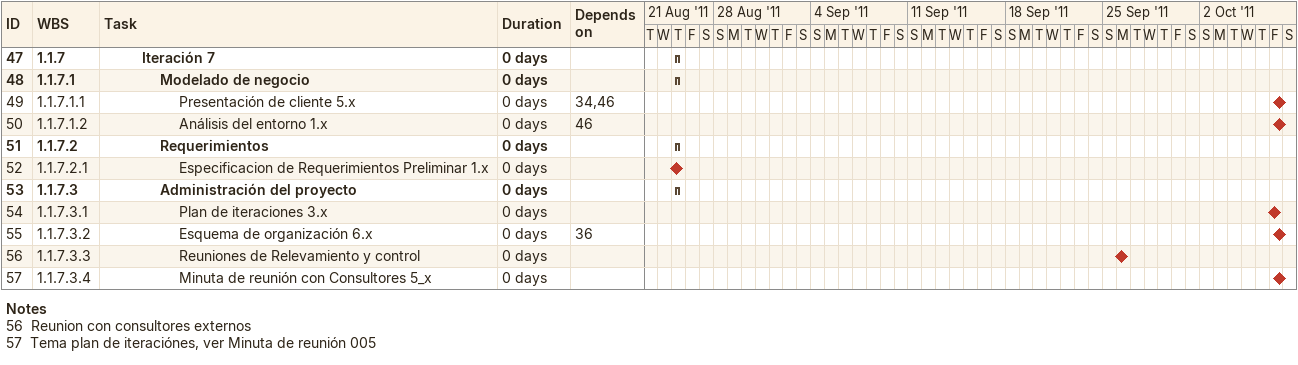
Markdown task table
| ID | WBS | Task | Duration | Start | Finish | Predecessors |
|---|---|---|---|---|---|---|
| 47 | 1.1.7 | **Iteración 7** | 0d | 2011-08-25 | 2011-08-25 |  |
| 48 | 1.1.7.1 | **Modelado de negocio** | 0d | 2011-08-25 | 2011-08-25 |  |
| 49 | 1.1.7.1.1 | Presentación de cliente 5.x | 0d | 2011-10-07 | 2011-10-07 | 34, 46 |
| 50 | 1.1.7.1.2 | Análisis del entorno 1.x | 0d | 2011-10-07 | 2011-10-07 | 46 |
| 51 | 1.1.7.2 | **Requerimientos** | 0d | 2011-08-25 | 2011-08-25 |  |
| 52 | 1.1.7.2.1 | Especificacion de Requerimientos Preliminar 1.x | 0d | 2011-08-25 | 2011-08-25 |  |
| 53 | 1.1.7.3 | **Administración del proyecto** | 0d | 2011-08-25 | 2011-08-25 |  |
| 54 | 1.1.7.3.1 | Plan de iteraciones 3.x | 0d | 2011-10-07 | 2011-10-07 |  |
| 55 | 1.1.7.3.2 | Esquema de organización 6.x | 0d | 2011-10-07 | 2011-10-07 | 36 |
| 56 | 1.1.7.3.3 | Reuniones de Relevamiento y control | 0d | 2011-09-26 | 2011-09-26 |  |
| 57 | 1.1.7.3.4 | Minuta de reunión con Consultores 5_x | 0d | 2011-10-07 | 2011-10-07 |  |

Notes
- 56: Reunion con consultores externos
- 57: Tema plan de iteraciónes, ver Minuta de reunión 005
